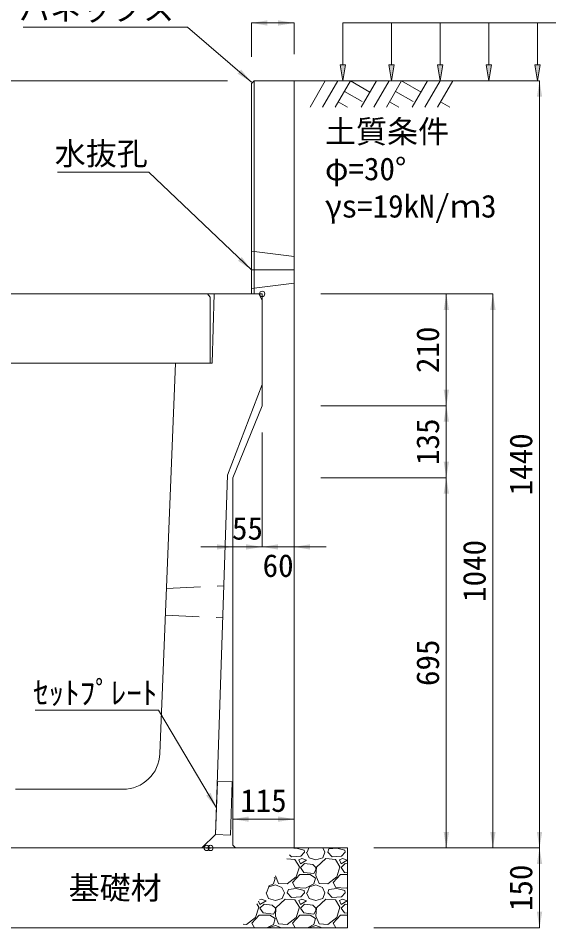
# Model space of a CAD drawing. Units: millimetres at full size. Extents: x 172874 to 217143, y 854931 to 903297.
# Drawn here: x 201173 to 202183, y 863974 to 865681 of the extents above; entities that cross this region are included whole.
import ezdxf
from ezdxf.enums import TextEntityAlignment as Align

# ---------------------------------------------------------------- set-up
doc = ezdxf.new("R2010")
doc.units = ezdxf.units.MM
doc.header["$LTSCALE"] = 20
doc.header["$PDMODE"] = 32
doc.header["$PDSIZE"] = 10
doc.linetypes.add('DASHED', pattern=[7.5, 6, -1.5])
doc.linetypes.add('USER2', pattern=[4.7625, 3.175, -1.5875])
for name, color, linetype, lineweight in [('0_2', 7, 'Continuous', 20), ('セットプレート', 3, 'Continuous', 13), ('パネックスKDR', 2, 'Continuous', 13), ('基礎材', 7, 'Continuous', 15), ('寸法線', 7, 'Continuous', 13), ('引出線', 4, 'Continuous', 13), ('本体', 2, 'Continuous', 13), ('補助線', 8, 'Continuous', 13), ('ﾊｯﾁﾝｸﾞ', 7, 'Continuous', 5)]:
    doc.layers.add(name, color=color, linetype=linetype, lineweight=lineweight)
doc.styles.add('ＭＳ ゴシック', font='')
doc.styles.get('ＭＳ ゴシック').set_extended_font_data('MS Gothic')

# ---------------------------------------------------------------- blocks, each defined once
blk = doc.blocks.new('filled_arrow')
at = {"color": 0, "linetype": 'Continuous', "lineweight": -2}
blk.add_solid([(7.5, 1.25), (0, 0), (7.5, -1.25)], dxfattribs=at)

msp = doc.modelspace()

# ---------------------------------------------------------------- hatches: boundary and pattern name
at = {"layer": '寸法線'}
for points in [[(201787.94, 865593.52), (201782.94, 865563.52), (201777.94, 865593.52)], [(201879.35, 865593.52), (201874.35, 865563.52), (201869.35, 865593.52)], [(201970.76, 865593.52), (201965.76, 865563.52), (201960.76, 865593.52)], [(202062.18, 865593.52), (202057.18, 865563.52), (202052.18, 865593.52)], [(202153.59, 865593.52), (202148.59, 865563.52), (202143.59, 865593.52)], [(202153.59, 865593.52), (202148.59, 865563.52), (202143.59, 865593.52)]]:
    msp.add_hatch(color=256, dxfattribs=at).paths.add_polyline_path(points)

# ---------------------------------------------------------------- linework, layer by layer
at = {"layer": '0_2'}
msp.add_line((201691.52, 865563.52), (202091.52, 865563.52), dxfattribs=at)
at = {"layer": 'セットプレート'}
msp.add_lwpolyline([(201544.21, 864148.51), (201572.2, 864147.58), (201575.5, 864247.53), (201547.52, 864248.45)], close=True, dxfattribs=at)
at = {"layer": 'パネックスKDR'}
for p, q in [((201611.52, 865558.52), (201616.52, 865563.52)), ((201616.52, 865563.52), (201691.52, 865563.52)), ((201691.52, 865563.52), (201691.52, 864123.52)), ((201611.52, 865558.52), (201611.52, 865163.52)), ((201611.52, 865163.52), (201631.52, 865163.52)), ((201631.52, 865163.52), (201631.52, 864953.52)), ((201631.52, 864953.52), (201576.52, 864818.52)), ((201576.52, 864818.52), (201576.52, 864128.52)), ((201576.52, 864128.52), (201581.52, 864123.52)), ((201581.52, 864123.52), (201691.52, 864123.52))]:
    msp.add_line(p, q, dxfattribs=at)
at = {"layer": 'パネックスKDR', "lineweight": 5}
msp.add_line((201616.52, 865563.52), (201616.52, 865163.52), dxfattribs=at)
at = {"layer": 'パネックスKDR', "linetype": 'DASHED', "lineweight": 9}
for p, q in [((201611.52, 865243.52), (201691.52, 865233.52)), ((201611.52, 865173.52), (201691.52, 865183.52))]:
    msp.add_line(p, q, dxfattribs=at)
at = {"layer": '基礎材'}
for p, q in [((200919.66, 864123.52), (201791.52, 864123.52)), ((201791.52, 864123.52), (201791.52, 863973.52)), ((200919.66, 863973.52), (201791.52, 863973.52))]:
    msp.add_line(p, q, dxfattribs=at)
at = {"layer": '寸法線'}
for p, q in [((201611.52, 865672.07), (201691.52, 865672.07)), ((201611.52, 865608.52), (201611.52, 865672.07)), ((201691.52, 865613.52), (201691.52, 865672.07)), ((201566.52, 865563.52), (201066.52, 865563.52)), ((201741.52, 865563.52), (202152.37, 865563.52)), ((202152.37, 864123.52), (202152.37, 865563.52)), ((201561.52, 865163.52), (201066.52, 865163.52)), ((201741.52, 865163.52), (202064.87, 865163.52)), ((201741.52, 865163.52), (201977.37, 865163.52)), ((201977.37, 865163.52), (201977.37, 864953.52)), ((202064.87, 865163.52), (202064.87, 864123.52)), ((201741.52, 864953.52), (201977.37, 864953.52)), ((201741.52, 864953.52), (201977.37, 864953.52)), ((201977.37, 864953.52), (201977.37, 864818.52)), ((201631.52, 864903.52), (201631.52, 864688.52)), ((201631.52, 864903.52), (201631.52, 864688.52)), ((201691.52, 864903.52), (201691.52, 864688.52)), ((201741.52, 864818.52), (201977.37, 864818.52)), ((201741.52, 864818.52), (201977.37, 864818.52)), ((201977.37, 864818.52), (201977.37, 864123.52)), ((201576.52, 864768.52), (201576.52, 864688.52)), ((201691.52, 864688.52), (201516.52, 864688.52)), ((201571.52, 864688.52), (201751.52, 864688.52)), ((201576.52, 864177.52), (201691.52, 864177.52)), ((201576.52, 864153.52), (201576.52, 864177.52)), ((201691.52, 864148.52), (201691.52, 864177.52)), ((201841.52, 864123.52), (202152.37, 864123.52)), ((201841.52, 864123.52), (202064.87, 864123.52)), ((201841.52, 864123.52), (201977.37, 864123.52)), ((201841.52, 864123.52), (202152.37, 864123.52)), ((202152.37, 864123.52), (202152.37, 863973.52)), ((201841.52, 863973.52), (202152.37, 863973.52))]:
    msp.add_line(p, q, dxfattribs=at)
at = {"layer": '寸法線', "lineweight": 9}
for p, q in [((202182.94, 865672.07), (201782.94, 865672.07)), ((201782.94, 865593.52), (201782.94, 865672.07)), ((201874.35, 865593.52), (201874.35, 865672.07)), ((201965.76, 865593.52), (201965.76, 865672.07)), ((202057.18, 865593.52), (202057.18, 865672.07)), ((202148.59, 865593.52), (202148.59, 865672.07))]:
    msp.add_line(p, q, dxfattribs=at)
for points in [[(201787.94, 865593.52), (201782.94, 865563.52), (201777.94, 865593.52)], [(201879.35, 865593.52), (201874.35, 865563.52), (201869.35, 865593.52)], [(201970.76, 865593.52), (201965.76, 865563.52), (201960.76, 865593.52)], [(202062.18, 865593.52), (202057.18, 865563.52), (202052.18, 865593.52)], [(202153.59, 865593.52), (202148.59, 865563.52), (202143.59, 865593.52)], [(202153.59, 865593.52), (202148.59, 865563.52), (202143.59, 865593.52)]]:
    msp.add_lwpolyline(points, close=True, dxfattribs=at)
at = {"layer": '引出線'}
for points in [[(201611.52, 865561.02), (201491.31, 865664.48), (201183.07, 865664.48)], [(201611.52, 865208.52), (201419.06, 865391.97), (201247.32, 865391.97)], [(201545.87, 864198.48), (201437.03, 864381.96), (201205.67, 864381.96)]]:
    msp.add_lwpolyline(points, dxfattribs=at)
at = {"layer": '本体'}
for p, q in [((201541.52, 865163.52), (201537.52, 865033.52)), ((201541.52, 865163.52), (201625.52, 865163.52)), ((201625.52, 865163.52), (201631.52, 865151.52)), ((201631.52, 865151.52), (201631.52, 864993.52)), ((201469.02, 865033.52), (201439.71, 864300.72)), ((201469.02, 865033.52), (201537.52, 865033.52)), ((201631.52, 864993.52), (201566.52, 864823.52)), ((201566.52, 864823.52), (201544.21, 864148.51)), ((201168.28, 864233.52), (201369.77, 864233.52)), ((201518.39, 864123.52), (201544.21, 864148.51)), ((201019.66, 864123.52), (201518.39, 864123.52))]:
    msp.add_line(p, q, dxfattribs=at)
at = {"layer": '本体', "linetype": 'USER2'}
for p, q in [((201452.1, 864610.52), (201559.65, 864615.52)), ((201450.1, 864560.52), (201557.67, 864555.52))]:
    msp.add_line(p, q, dxfattribs=at)
at = {"layer": '本体', "lineweight": 20}
msp.add_lwpolyline([(201004.02, 865157.52), (201009.02, 865163.52), (201529.02, 865163.52), (201534.02, 865157.52), (201534.02, 865033.52), (201004.02, 865033.52)], close=True, dxfattribs=at)
at = {"layer": '本体'}
msp.add_arc((201369.77, 864303.52), 70, 270, 357.70939, dxfattribs=at)
at = {"layer": '補助線'}
msp.add_line((201611.52, 865208.52), (201691.52, 865208.52), dxfattribs=at)
for p in [(201631.52, 865163.52), (201527.52, 864123.52), (201534.52, 864123.52), (201534.52, 864123.52)]:
    msp.add_point(p, dxfattribs=at)
at = {"layer": 'ﾊｯﾁﾝｸﾞ', "lineweight": 9}
for p, q in [((201750.17, 865563.51), (201721.52, 865513.89)), ((201773.79, 865563.51), (201745.15, 865513.89)), ((201797.42, 865563.51), (201768.77, 865513.89)), ((201797.42, 865563.51), (201833.99, 865542.4)), ((201846.17, 865563.51), (201817.52, 865513.89)), ((201869.8, 865563.51), (201841.14, 865513.89)), ((201893.42, 865563.51), (201864.77, 865513.89)), ((201893.42, 865563.51), (201929.98, 865542.4)), ((201942.17, 865563.51), (201913.52, 865513.89)), ((201965.79, 865563.51), (201937.14, 865513.89)), ((201989.42, 865563.51), (201960.77, 865513.89)), ((201786, 865543.73), (201819.41, 865524.44)), ((201881.99, 865543.73), (201915.41, 865524.44)), ((201774.57, 865523.95), (201791.99, 865513.89)), ((201870.57, 865523.95), (201887.99, 865513.89)), ((201966.57, 865523.95), (201983.98, 865513.89))]:
    msp.add_line(p, q, dxfattribs=at)
at = {"layer": 'ﾊｯﾁﾝｸﾞ'}
for p, q in [((201686.93, 864106.53), (201683.03, 864110.78)), ((201695.31, 864123.29), (201691.08, 864122.85)), ((201710.55, 864119.48), (201695.31, 864123.29)), ((201711.31, 864115.67), (201704.45, 864108.05)), ((201711.31, 864115.67), (201710.55, 864119.48)), ((201715.12, 864115.67), (201719.69, 864105)), ((201715.88, 864115.67), (201719.25, 864123.52)), ((201745.6, 864105), (201749.41, 864115.67)), ((201745.79, 864123.52), (201749.41, 864115.67)), ((201754.75, 864115.67), (201757.03, 864121.77)), ((201763.13, 864106.53), (201754.75, 864115.67)), ((201771.51, 864123.29), (201757.03, 864121.77)), ((201786.75, 864119.48), (201771.51, 864123.29)), ((201787.51, 864115.67), (201780.65, 864108.05)), ((201787.51, 864115.67), (201786.75, 864119.48)), ((201791.32, 864115.67), (201791.53, 864115.2)), ((201693.02, 864101.96), (201677.98, 864103.21)), ((201704.45, 864108.05), (201686.93, 864106.53)), ((201701.41, 864088.24), (201693.02, 864101.96)), ((201705.98, 864103.48), (201700.64, 864101.19)), ((201700.64, 864101.19), (201703.69, 864093.57)), ((201703.69, 864093.57), (201715.12, 864100.43)), ((201711.31, 864094.34), (201703.69, 864086.72)), ((201715.12, 864100.43), (201705.98, 864103.48)), ((201726.55, 864092.05), (201711.31, 864094.34)), ((201719.69, 864105), (201732.65, 864101.19)), ((201732.65, 864086.72), (201726.55, 864092.05)), ((201732.65, 864101.19), (201745.6, 864105)), ((201750.94, 864103.48), (201733.41, 864087.48)), ((201769.22, 864101.96), (201750.94, 864103.48)), ((201780.65, 864108.05), (201763.13, 864106.53)), ((201777.61, 864088.24), (201769.22, 864101.96)), ((201782.18, 864103.48), (201776.84, 864101.19)), ((201776.84, 864101.19), (201779.89, 864093.57)), ((201779.89, 864093.57), (201791.32, 864100.43)), ((201787.51, 864094.34), (201779.89, 864086.72)), ((201791.32, 864100.43), (201782.18, 864103.48)), ((201791.53, 864093.73), (201787.51, 864094.34)), ((201695.31, 864069.19), (201701.41, 864088.24)), ((201703.69, 864086.72), (201709.79, 864077.57)), ((201709.79, 864077.57), (201728.84, 864075.29)), ((201728.84, 864075.29), (201732.65, 864082.14)), ((201733.41, 864087.48), (201732.65, 864071.48)), ((201732.65, 864082.14), (201732.65, 864086.72)), ((201771.51, 864069.19), (201777.61, 864088.24)), ((201779.89, 864086.72), (201785.99, 864077.57)), ((201785.99, 864077.57), (201791.54, 864076.91)), ((201655.69, 864066.9), (201652.64, 864056.24)), ((201654.38, 864067.81), (201655.69, 864066.9)), ((201656.6, 864071.13), (201662.54, 864057)), ((201662.54, 864057), (201678.55, 864056.24)), ((201678.55, 864056.24), (201695.31, 864069.19)), ((201688.45, 864058.52), (201702.17, 864073.76)), ((201693.79, 864049.38), (201688.45, 864058.52)), ((201702.17, 864073.76), (201721.98, 864073.76)), ((201721.98, 864073.76), (201731.89, 864066.9)), ((201731.89, 864066.9), (201728.84, 864056.24)), ((201732.65, 864071.48), (201738.74, 864057)), ((201738.74, 864057), (201754.75, 864056.24)), ((201754.75, 864056.24), (201771.51, 864069.19)), ((201764.65, 864058.52), (201778.37, 864073.76)), ((201769.99, 864049.38), (201764.65, 864058.52)), ((201778.37, 864073.76), (201791.54, 864073.76)), ((201639.68, 864039.47), (201644.26, 864050.14)), ((201652.64, 864056.24), (201643.46, 864051.43)), ((201644.26, 864050.14), (201656.45, 864053.95)), ((201656.45, 864053.95), (201668.64, 864049.38)), ((201668.64, 864049.38), (201673.21, 864039.47)), ((201678.55, 864039.47), (201680.83, 864045.57)), ((201695.31, 864047.09), (201680.83, 864045.57)), ((201712.84, 864047.85), (201693.79, 864049.38)), ((201710.55, 864043.28), (201695.31, 864047.09)), ((201711.31, 864039.47), (201710.55, 864043.28)), ((201728.84, 864056.24), (201712.84, 864047.85)), ((201715.88, 864039.47), (201720.46, 864050.14)), ((201720.46, 864050.14), (201732.65, 864053.95)), ((201732.65, 864053.95), (201744.84, 864049.38)), ((201744.84, 864049.38), (201749.41, 864039.47)), ((201754.75, 864039.47), (201757.03, 864045.57)), ((201771.51, 864047.09), (201757.03, 864045.57)), ((201789.04, 864047.85), (201769.99, 864049.38)), ((201786.75, 864043.28), (201771.51, 864047.09)), ((201787.51, 864039.47), (201786.75, 864043.28)), ((201791.55, 864049.17), (201789.04, 864047.85)), ((201624.97, 864023.69), (201627.49, 864017.37)), ((201629.78, 864027.28), (201626.4, 864025.83)), ((201627.49, 864017.37), (201638.92, 864024.23)), ((201638.92, 864024.23), (201629.78, 864027.28)), ((201638.92, 864039.47), (201643.49, 864028.8)), ((201643.49, 864028.8), (201656.45, 864024.99)), ((201656.45, 864024.99), (201669.4, 864028.8)), ((201674.74, 864027.28), (201657.21, 864011.28)), ((201669.4, 864028.8), (201673.21, 864039.47)), ((201693.02, 864025.76), (201674.74, 864027.28)), ((201686.93, 864030.33), (201678.55, 864039.47)), ((201704.45, 864031.85), (201686.93, 864030.33)), ((201701.41, 864012.04), (201693.02, 864025.76)), ((201705.98, 864027.28), (201700.64, 864024.99)), ((201700.64, 864024.99), (201703.69, 864017.37)), ((201703.69, 864017.37), (201715.12, 864024.23)), ((201711.31, 864039.47), (201704.45, 864031.85)), ((201715.12, 864024.23), (201705.98, 864027.28)), ((201715.12, 864039.47), (201719.69, 864028.8)), ((201719.69, 864028.8), (201732.65, 864024.99)), ((201732.65, 864024.99), (201745.6, 864028.8)), ((201750.94, 864027.28), (201733.41, 864011.28)), ((201745.6, 864028.8), (201749.41, 864039.47)), ((201769.22, 864025.76), (201750.94, 864027.28)), ((201763.13, 864030.33), (201754.75, 864039.47)), ((201780.65, 864031.85), (201763.13, 864030.33)), ((201777.61, 864012.04), (201769.22, 864025.76)), ((201782.18, 864027.28), (201776.84, 864024.99)), ((201776.84, 864024.99), (201779.89, 864017.37)), ((201779.89, 864017.37), (201791.32, 864024.23)), ((201787.51, 864039.47), (201780.65, 864031.85)), ((201791.32, 864024.23), (201782.18, 864027.28)), ((201791.32, 864039.47), (201791.55, 864038.94)), ((201619.11, 863992.99), (201625.21, 864012.04)), ((201625.21, 864012.04), (201621.38, 864018.3)), ((201635.11, 864018.14), (201627.49, 864010.52)), ((201627.49, 864010.52), (201633.59, 864001.37)), ((201650.35, 864015.85), (201635.11, 864018.14)), ((201656.45, 864010.52), (201650.35, 864015.85)), ((201652.64, 863999.09), (201656.45, 864005.94)), ((201657.21, 864011.28), (201656.45, 863995.28)), ((201656.45, 864005.94), (201656.45, 864010.52)), ((201695.31, 863992.99), (201701.41, 864012.04)), ((201711.31, 864018.14), (201703.69, 864010.52)), ((201703.69, 864010.52), (201709.79, 864001.37)), ((201726.55, 864015.85), (201711.31, 864018.14)), ((201732.65, 864010.52), (201726.55, 864015.85)), ((201728.84, 863999.09), (201732.65, 864005.94)), ((201733.41, 864011.28), (201732.65, 863995.28)), ((201732.65, 864005.94), (201732.65, 864010.52)), ((201771.51, 863992.99), (201777.61, 864012.04)), ((201787.51, 864018.14), (201779.89, 864010.52)), ((201779.89, 864010.52), (201785.99, 864001.37)), ((201791.56, 864017.53), (201787.51, 864018.14)), ((201602.35, 863980.04), (201619.11, 863992.99)), ((201612.25, 863982.32), (201625.97, 863997.56)), ((201625.97, 863997.56), (201645.78, 863997.56)), ((201633.59, 864001.37), (201652.64, 863999.09)), ((201645.78, 863997.56), (201655.69, 863990.7)), ((201655.69, 863990.7), (201652.64, 863980.04)), ((201656.45, 863995.28), (201662.54, 863980.8)), ((201678.55, 863980.04), (201695.31, 863992.99)), ((201688.45, 863982.32), (201702.17, 863997.56)), ((201702.17, 863997.56), (201721.98, 863997.56)), ((201709.79, 864001.37), (201728.84, 863999.09)), ((201721.98, 863997.56), (201731.89, 863990.7)), ((201731.89, 863990.7), (201728.84, 863980.04)), ((201732.65, 863995.28), (201738.74, 863980.8)), ((201754.75, 863980.04), (201771.51, 863992.99)), ((201764.65, 863982.32), (201778.37, 863997.56)), ((201778.37, 863997.56), (201791.56, 863997.56)), ((201785.99, 864001.37), (201791.56, 864000.7)), ((201591.53, 863973.52), (201591.53, 863973.52)), ((201596.07, 863980.34), (201602.35, 863980.04)), ((201617.39, 863973.52), (201612.25, 863982.32)), ((201652.64, 863980.04), (201640.2, 863973.52)), ((201644.08, 863973.52), (201644.26, 863973.94)), ((201644.26, 863973.94), (201656.45, 863977.75)), ((201656.45, 863977.75), (201667.73, 863973.52)), ((201662.54, 863980.8), (201678.55, 863980.04)), ((201693.59, 863973.52), (201688.45, 863982.32)), ((201728.84, 863980.04), (201716.4, 863973.52)), ((201720.28, 863973.52), (201720.46, 863973.94)), ((201720.46, 863973.94), (201732.65, 863977.75)), ((201732.65, 863977.75), (201743.93, 863973.52)), ((201738.74, 863980.8), (201754.75, 863980.04)), ((201769.79, 863973.52), (201764.65, 863982.32))]:
    msp.add_line(p, q, dxfattribs=at)

# ---------------------------------------------------------------- block references
at = {"layer": '寸法線', "xscale": 4, "yscale": 4}
for p in [(201611.52, 865672.07), (201631.52, 864688.52), (201691.52, 864688.52), (201576.52, 864177.52)]:
    msp.add_blockref('filled_arrow', p, dxfattribs=at)
for p, rotation in [((201691.52, 865672.07), 180), ((202152.37, 865563.52), 270), ((201977.37, 865163.52), 270), ((202064.87, 865163.52), 270), ((201977.37, 864953.52), 90), ((201977.37, 864953.52), 270), ((201977.37, 864818.52), 90), ((201977.37, 864818.52), 270), ((201576.52, 864688.52), 180), ((201631.52, 864688.52), 180), ((201691.52, 864177.52), 180), ((201977.37, 864123.52), 90), ((202064.87, 864123.52), 90), ((202152.37, 864123.52), 90), ((202152.37, 864123.52), 270), ((202152.37, 863973.52), 90)]:
    msp.add_blockref('filled_arrow', p, dxfattribs=dict(at, rotation=rotation))
at = {"layer": '引出線', "xscale": 4, "yscale": 4}
for p, rotation in [((201611.52, 865561.02), 139.3), ((201611.52, 865208.52), 136.4), ((201545.87, 864198.48), 120.7)]:
    msp.add_blockref('filled_arrow', p, dxfattribs=dict(at, rotation=rotation))

# ---------------------------------------------------------------- texts
at = {"layer": '寸法線', "style": 'ＭＳ ゴシック'}
for s, p in [('土質条件', (201749.49, 865489.53)), ('φ=30°', (201749.49, 865419.53)), ('γs=19kN/ｍ3', (201749.49, 865349.53))]:
    msp.add_text(s, height=42.72, dxfattribs=at).set_placement(p, align=Align.TOP_LEFT)
for s, p in [('210', (201942.37, 865058.52)), ('135', (201942.37, 864886.02)), ('1440', (202117.37, 864843.52)), ('1040', (202029.87, 864643.52)), ('695', (201942.37, 864471.02)), ('150', (202117.37, 864048.52))]:
    msp.add_text(s, height=42.72, rotation=90, dxfattribs=at).set_placement(p, align=Align.MIDDLE_CENTER)
for s, p in [('55', (201604.02, 864723.52)), ('60', (201661.52, 864653.52)), ('115', (201634.02, 864212.52)), ('基礎材', (201355.59, 864048.52))]:
    msp.add_text(s, height=42.72, dxfattribs=at).set_placement(p, align=Align.MIDDLE_CENTER)
at = {"layer": '引出線', "style": 'ＭＳ ゴシック'}
for s, p in [('パネックス', (201466.31, 865719.62)), ('水抜孔', (201416.81, 865448.25)), ('ｾｯﾄﾌﾟﾚｰﾄ', (201434.78, 864435.96))]:
    msp.add_text(s, height=42.72, dxfattribs=at).set_placement(p, align=Align.TOP_RIGHT)

doc.saveas('drawing.dxf')
